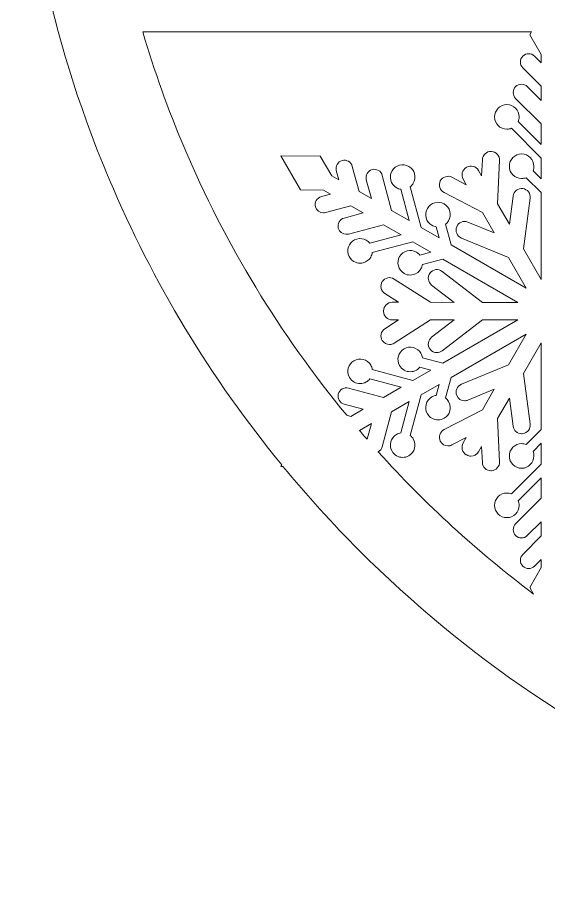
# Model space of a CAD drawing. Extents: x 466 to 614, y -640 to -438.
# Drawn here: x 465.6 to 499.4, y -640 to -584.2 of the extents above; entities that cross this region are included whole.
import ezdxf

# ---------------------------------------------------------------- set-up
doc = ezdxf.new("R2010")
doc.units = 0
doc.header["$MEASUREMENT"] = 0
doc.layers.add('Layer 1', color=7, linetype='Continuous', lineweight=0)

msp = doc.modelspace()

# ---------------------------------------------------------------- linework, layer by layer
at = {"layer": 'Layer 1'}
for points, knots in [([(614.198, -559.449), (613.622, -552.3), (612.027, -545.335), (609.434, -538.656), (609.165, -537.96), (608.884, -537.267), (608.592, -536.578), (607.313, -533.554), (605.846, -530.634), (604.195, -527.828), (603.716, -527.014), (603.222, -526.209), (602.713, -525.414), (601.444, -523.435), (600.081, -521.517), (598.626, -519.662), (602.792, -522.693), (609.454, -523.118), (612.538, -518.351), (613.004, -517.635), (612.378, -516.842), (611.641, -516.78), (606.961, -516.404), (604.298, -511.363), (603.151, -507.365), (601.705, -502.358), (601.176, -496.789), (597.512, -492.777), (595.919, -491.032), (593.965, -489.822), (591.838, -488.987), (594.557, -488.632), (597.213, -487.965), (599.702, -486.727), (604.34, -484.426), (608.213, -480.031), (608.415, -474.67), (608.644, -468.739), (604.646, -463.649), (600.036, -460.395), (595.05, -456.869), (589.154, -455.006), (583.96, -451.856), (581.463, -450.34), (579.356, -448.497), (577.409, -446.335), (575.699, -444.422), (573.974, -442.392), (571.687, -441.147), (566.576, -438.366), (560.666, -440.994), (557.314, -445.25), (555.457, -447.614), (554.22, -450.354), (553.135, -453.135), (551.911, -456.285), (550.764, -459.47), (549.589, -462.641), (549.38, -463.204), (549.171, -463.76), (548.963, -464.323), (548.511, -462.655), (547.19, -461.285), (545.451, -460.506), (544.026, -459.866), (542.42, -459.456), (540.883, -459.226), (540.59, -459.182), (540.294, -459.161), (540, -459.155), (539.706, -459.161), (539.41, -459.182), (539.117, -459.226), (537.58, -459.456), (535.974, -459.866), (534.549, -460.506), (532.81, -461.285), (531.489, -462.655), (531.037, -464.323), (530.829, -463.76), (530.62, -463.204), (530.411, -462.641), (529.236, -459.47), (528.089, -456.285), (526.865, -453.135), (525.78, -450.354), (524.543, -447.614), (522.686, -445.25), (519.334, -440.994), (513.424, -438.366), (508.313, -441.147), (506.026, -442.392), (504.301, -444.422), (502.591, -446.335), (500.644, -448.497), (498.537, -450.34), (496.04, -451.856), (490.846, -455.006), (484.95, -456.869), (479.964, -460.395), (475.354, -463.649), (471.356, -468.739), (471.585, -474.67), (471.787, -480.031), (475.66, -484.426), (480.298, -486.727), (482.787, -487.965), (485.443, -488.632), (488.162, -488.987), (486.035, -489.822), (484.081, -491.032), (482.488, -492.777), (478.824, -496.789), (478.295, -502.358), (476.849, -507.365), (475.702, -511.363), (473.039, -516.404), (468.359, -516.78), (467.622, -516.842), (466.996, -517.635), (467.462, -518.351), (470.546, -523.118), (477.208, -522.693), (481.374, -519.662), (479.919, -521.517), (478.556, -523.435), (477.287, -525.414), (476.778, -526.209), (476.284, -527.014), (475.805, -527.828), (474.154, -530.634), (472.687, -533.554), (471.408, -536.578), (471.116, -537.267), (470.835, -537.96), (470.566, -538.656), (467.973, -545.335), (466.378, -552.3), (465.802, -559.449), (465.639, -561.47), (465.556, -563.507), (465.556, -565.556), (465.556, -574.849), (467.24, -583.889), (470.566, -592.457), (470.835, -593.152), (471.116, -593.844), (471.408, -594.534), (474.199, -601.134), (477.888, -607.233), (482.413, -612.741), (482.413, -612.741), (482.355, -612.839), (482.355, -612.839), (482.355, -612.839), (482.492, -612.839), (482.492, -612.839), (484.021, -614.693), (485.644, -616.48), (487.36, -618.196), (494.196, -625.031), (502.157, -630.399), (511.022, -634.149), (520.202, -638.03), (529.951, -640), (540, -640), (550.049, -640), (559.798, -638.03), (568.978, -634.149), (577.843, -630.399), (585.804, -625.031), (592.64, -618.196), (594.356, -616.48), (595.979, -614.693), (597.508, -612.839), (597.508, -612.839), (597.645, -612.839), (597.645, -612.839), (597.645, -612.839), (597.587, -612.741), (597.587, -612.741), (602.112, -607.233), (605.801, -601.134), (608.592, -594.534), (608.884, -593.844), (609.165, -593.152), (609.434, -592.457), (612.76, -583.889), (614.444, -574.849), (614.444, -565.556), (614.444, -563.507), (614.361, -561.47), (614.198, -559.449)], [0, 0, 0, 0, 1, 1, 1, 2, 2, 2, 3, 3, 3, 4, 4, 4, 5, 5, 5, 6, 6, 6, 7, 7, 7, 8, 8, 8, 9, 9, 9, 10, 10, 10, 11, 11, 11, 12, 12, 12, 13, 13, 13, 14, 14, 14, 15, 15, 15, 16, 16, 16, 17, 17, 17, 18, 18, 18, 19, 19, 19, 20, 20, 20, 21, 21, 21, 22, 22, 22, 23, 23, 23, 24, 24, 24, 25, 25, 25, 26, 26, 26, 27, 27, 27, 28, 28, 28, 29, 29, 29, 30, 30, 30, 31, 31, 31, 32, 32, 32, 33, 33, 33, 34, 34, 34, 35, 35, 35, 36, 36, 36, 37, 37, 37, 38, 38, 38, 39, 39, 39, 40, 40, 40, 41, 41, 41, 42, 42, 42, 43, 43, 43, 44, 44, 44, 45, 45, 45, 46, 46, 46, 47, 47, 47, 48, 48, 48, 49, 49, 49, 50, 50, 50, 51, 51, 51, 52, 52, 52, 53, 53, 53, 54, 54, 54, 55, 55, 55, 56, 56, 56, 57, 57, 57, 58, 58, 58, 59, 59, 59, 60, 60, 60, 61, 61, 61, 62, 62, 62, 63, 63, 63, 64, 64, 64, 64]), ([(476.168, -592.457), (475.164, -590.085), (474.29, -587.646), (473.552, -585.149), (473.552, -585.149), (481.31, -585.149), (481.31, -585.149), (481.31, -585.149), (498.354, -585.149), (498.354, -585.149), (498.354, -585.149), (498.247, -585.335), (498.247, -585.335), (498.247, -585.335), (498.968, -586.595), (498.968, -586.595), (498.968, -586.595), (498.968, -587.117), (498.968, -587.117), (498.968, -587.117), (498.542, -586.69), (498.542, -586.69), (498.335, -586.484), (498.001, -586.484), (497.795, -586.69), (497.589, -586.896), (497.589, -587.231), (497.795, -587.437), (497.795, -587.437), (498.968, -588.61), (498.968, -588.61), (498.968, -588.61), (498.968, -589.519), (498.968, -589.519), (498.968, -589.519), (498.086, -588.636), (498.086, -588.636), (497.88, -588.43), (497.546, -588.43), (497.339, -588.636), (497.133, -588.843), (497.133, -589.177), (497.339, -589.383), (497.339, -589.383), (498.968, -591.012), (498.968, -591.012), (498.968, -591.012), (498.968, -592.314), (498.968, -592.314), (498.968, -592.314), (497.508, -590.855), (497.508, -590.855), (497.545, -590.764), (497.565, -590.666), (497.565, -590.563), (497.565, -590.13), (497.213, -589.779), (496.781, -589.779), (496.348, -589.779), (495.997, -590.13), (495.997, -590.563), (495.997, -590.995), (496.348, -591.347), (496.781, -591.347), (496.884, -591.347), (496.982, -591.327), (497.073, -591.29), (497.073, -591.29), (498.968, -593.186), (498.968, -593.186), (498.968, -593.186), (498.968, -594.519), (498.968, -594.519), (498.968, -594.519), (498.45, -594.002), (498.45, -594.002), (498.487, -593.912), (498.507, -593.813), (498.507, -593.71), (498.507, -593.278), (498.155, -592.926), (497.723, -592.926), (497.291, -592.926), (496.939, -593.278), (496.939, -593.71), (496.939, -594.143), (497.291, -594.494), (497.723, -594.494), (497.826, -594.494), (497.924, -594.474), (498.015, -594.438), (498.015, -594.438), (498.968, -595.391), (498.968, -595.391), (498.968, -595.391), (498.968, -600.922), (498.968, -600.922), (498.968, -600.922), (497.845, -598.972), (497.845, -598.972), (497.845, -598.972), (498.269, -595.749), (498.269, -595.749), (498.308, -595.448), (498.096, -595.171), (497.795, -595.132), (497.494, -595.092), (497.217, -595.305), (497.178, -595.606), (497.178, -595.606), (496.942, -597.402), (496.942, -597.402), (496.942, -597.402), (496.191, -596.098), (496.191, -596.098), (496.191, -596.098), (496.316, -593.341), (496.316, -593.341), (496.329, -593.038), (496.094, -592.781), (495.791, -592.767), (495.489, -592.754), (495.231, -592.989), (495.217, -593.292), (495.217, -593.292), (495.17, -594.323), (495.17, -594.323), (495.17, -594.323), (494.97, -593.974), (494.97, -593.974), (494.818, -593.711), (494.482, -593.62), (494.219, -593.772), (494.214, -593.774), (494.21, -593.778), (494.206, -593.78), (494.201, -593.782), (494.197, -593.784), (494.193, -593.787), (493.93, -593.939), (493.84, -594.276), (493.992, -594.538), (493.992, -594.538), (494.194, -594.887), (494.194, -594.887), (494.194, -594.887), (493.278, -594.412), (493.278, -594.412), (493.008, -594.272), (492.676, -594.377), (492.536, -594.647), (492.397, -594.916), (492.502, -595.248), (492.771, -595.388), (492.771, -595.388), (495.22, -596.658), (495.22, -596.658), (495.22, -596.658), (495.974, -597.96), (495.974, -597.96), (495.974, -597.96), (494.301, -597.266), (494.301, -597.266), (494.021, -597.15), (493.699, -597.283), (493.582, -597.564), (493.466, -597.845), (493.599, -598.166), (493.88, -598.283), (493.88, -598.283), (496.882, -599.528), (496.882, -599.528), (496.882, -599.528), (498.01, -601.475), (498.01, -601.475), (498.01, -601.475), (493.22, -598.71), (493.22, -598.71), (493.22, -598.71), (492.871, -597.408), (492.871, -597.408), (492.949, -597.347), (493.015, -597.271), (493.066, -597.183), (493.282, -596.809), (493.154, -596.328), (492.779, -596.112), (492.598, -596.007), (492.386, -595.979), (492.184, -596.033), (491.982, -596.088), (491.813, -596.217), (491.708, -596.399), (491.603, -596.58), (491.575, -596.792), (491.63, -596.994), (491.684, -597.196), (491.814, -597.365), (491.995, -597.47), (492.083, -597.521), (492.178, -597.554), (492.276, -597.568), (492.276, -597.568), (492.466, -598.274), (492.466, -598.274), (492.466, -598.274), (491.31, -597.607), (491.31, -597.607), (491.31, -597.607), (490.617, -595.018), (490.617, -595.018), (490.694, -594.957), (490.761, -594.882), (490.812, -594.794), (490.916, -594.612), (490.944, -594.401), (490.89, -594.199), (490.836, -593.996), (490.706, -593.827), (490.524, -593.722), (490.15, -593.506), (489.669, -593.635), (489.453, -594.009), (489.237, -594.384), (489.366, -594.864), (489.74, -595.08), (489.828, -595.131), (489.924, -595.164), (490.021, -595.178), (490.021, -595.178), (490.556, -597.171), (490.556, -597.171), (490.556, -597.171), (489.428, -596.52), (489.428, -596.52), (489.428, -596.52), (488.832, -594.295), (488.832, -594.295), (488.756, -594.013), (488.466, -593.847), (488.185, -593.922), (487.903, -593.998), (487.736, -594.287), (487.812, -594.569), (487.812, -594.569), (488.134, -595.773), (488.134, -595.773), (488.134, -595.773), (487.347, -595.319), (487.347, -595.319), (487.347, -595.319), (486.918, -593.716), (486.918, -593.716), (486.843, -593.435), (486.553, -593.268), (486.272, -593.343), (485.989, -593.418), (485.823, -593.708), (485.898, -593.99), (485.898, -593.99), (486.054, -594.572), (486.054, -594.572), (486.054, -594.572), (485.603, -594.312), (485.603, -594.312), (485.603, -594.312), (484.871, -593.057), (484.871, -593.057), (484.871, -593.057), (482.355, -593.046), (482.355, -593.046), (482.355, -593.046), (483.623, -595.22), (483.623, -595.22), (483.623, -595.22), (485.075, -595.226), (485.075, -595.226), (485.075, -595.226), (485.526, -595.487), (485.526, -595.487), (485.526, -595.487), (484.944, -595.643), (484.944, -595.643), (484.662, -595.718), (484.495, -596.008), (484.57, -596.29), (484.633, -596.525), (484.847, -596.681), (485.08, -596.681), (485.125, -596.681), (485.171, -596.675), (485.217, -596.663), (485.217, -596.663), (486.819, -596.234), (486.819, -596.234), (486.819, -596.234), (487.606, -596.688), (487.606, -596.688), (487.606, -596.688), (486.401, -597.011), (486.401, -597.011), (486.12, -597.086), (485.953, -597.376), (486.028, -597.658), (486.091, -597.893), (486.305, -598.049), (486.538, -598.049), (486.583, -598.049), (486.629, -598.043), (486.675, -598.031), (486.675, -598.031), (488.9, -597.434), (488.9, -597.434), (488.9, -597.434), (490.027, -598.086), (490.027, -598.086), (490.027, -598.086), (488.034, -598.62), (488.034, -598.62), (487.973, -598.542), (487.897, -598.476), (487.809, -598.425), (487.628, -598.32), (487.416, -598.293), (487.214, -598.347), (487.012, -598.401), (486.843, -598.531), (486.738, -598.712), (486.633, -598.894), (486.605, -599.105), (486.66, -599.307), (486.714, -599.51), (486.844, -599.679), (487.025, -599.783), (487.146, -599.853), (487.28, -599.889), (487.416, -599.889), (487.484, -599.889), (487.552, -599.88), (487.62, -599.862), (487.823, -599.807), (487.992, -599.678), (488.096, -599.496), (488.147, -599.408), (488.179, -599.313), (488.194, -599.215), (488.194, -599.215), (490.782, -598.521), (490.782, -598.521), (490.782, -598.521), (491.938, -599.188), (491.938, -599.188), (491.938, -599.188), (491.231, -599.378), (491.231, -599.378), (491.17, -599.3), (491.094, -599.234), (491.006, -599.183), (490.632, -598.967), (490.151, -599.096), (489.935, -599.47), (489.719, -599.844), (489.848, -600.325), (490.222, -600.541), (490.343, -600.611), (490.477, -600.647), (490.613, -600.647), (490.681, -600.647), (490.75, -600.638), (490.817, -600.619), (491.019, -600.565), (491.188, -600.435), (491.293, -600.254), (491.344, -600.166), (491.377, -600.071), (491.39, -599.973), (491.39, -599.973), (492.692, -599.624), (492.692, -599.624), (492.692, -599.624), (497.483, -602.39), (497.483, -602.39), (497.483, -602.39), (495.232, -602.387), (495.232, -602.387), (495.232, -602.387), (492.652, -600.409), (492.652, -600.409), (492.411, -600.224), (492.066, -600.27), (491.881, -600.511), (491.696, -600.752), (491.742, -601.097), (491.983, -601.282), (491.983, -601.282), (493.42, -602.384), (493.42, -602.384), (493.42, -602.384), (491.916, -602.382), (491.916, -602.382), (491.916, -602.382), (489.591, -600.897), (489.591, -600.897), (489.335, -600.733), (488.995, -600.808), (488.832, -601.064), (488.668, -601.32), (488.743, -601.66), (488.999, -601.823), (488.999, -601.823), (489.868, -602.379), (489.868, -602.379), (489.868, -602.379), (489.466, -602.378), (489.466, -602.378), (489.466, -602.378), (489.465, -602.378), (489.465, -602.378), (489.162, -602.378), (488.916, -602.624), (488.915, -602.928), (488.915, -602.933), (488.916, -602.938), (488.916, -602.943), (488.916, -602.948), (488.915, -602.953), (488.915, -602.958), (488.916, -603.261), (489.162, -603.507), (489.465, -603.507), (489.465, -603.507), (489.466, -603.507), (489.466, -603.507), (489.466, -603.507), (489.868, -603.506), (489.868, -603.506), (489.868, -603.506), (488.999, -604.062), (488.999, -604.062), (488.743, -604.226), (488.668, -604.566), (488.832, -604.822), (488.936, -604.986), (489.114, -605.076), (489.295, -605.076), (489.397, -605.076), (489.499, -605.048), (489.591, -604.989), (489.591, -604.989), (491.916, -603.504), (491.916, -603.504), (491.916, -603.504), (493.42, -603.501), (493.42, -603.501), (493.42, -603.501), (491.983, -604.604), (491.983, -604.604), (491.742, -604.788), (491.696, -605.133), (491.881, -605.375), (491.99, -605.516), (492.153, -605.59), (492.318, -605.59), (492.435, -605.59), (492.552, -605.553), (492.652, -605.477), (492.652, -605.477), (495.232, -603.499), (495.232, -603.499), (495.232, -603.499), (497.482, -603.496), (497.482, -603.496), (497.482, -603.496), (492.692, -606.262), (492.692, -606.262), (492.692, -606.262), (491.39, -605.913), (491.39, -605.913), (491.377, -605.815), (491.344, -605.72), (491.293, -605.632), (491.188, -605.45), (491.019, -605.32), (490.817, -605.266), (490.614, -605.212), (490.403, -605.239), (490.222, -605.345), (489.848, -605.561), (489.719, -606.041), (489.935, -606.416), (490.08, -606.667), (490.344, -606.808), (490.615, -606.808), (490.748, -606.808), (490.883, -606.774), (491.006, -606.703), (491.094, -606.652), (491.17, -606.585), (491.231, -606.508), (491.231, -606.508), (491.937, -606.697), (491.937, -606.697), (491.937, -606.697), (490.782, -607.364), (490.782, -607.364), (490.782, -607.364), (488.194, -606.67), (488.194, -606.67), (488.179, -606.573), (488.147, -606.477), (488.096, -606.389), (487.992, -606.208), (487.823, -606.078), (487.62, -606.024), (487.418, -605.969), (487.207, -605.998), (487.025, -606.102), (486.844, -606.207), (486.714, -606.376), (486.66, -606.578), (486.605, -606.781), (486.633, -606.992), (486.738, -607.173), (486.883, -607.425), (487.147, -607.565), (487.419, -607.565), (487.552, -607.565), (487.686, -607.531), (487.809, -607.461), (487.897, -607.41), (487.973, -607.343), (488.034, -607.266), (488.034, -607.266), (490.027, -607.799), (490.027, -607.799), (490.027, -607.799), (488.9, -608.451), (488.9, -608.451), (488.9, -608.451), (486.675, -607.855), (486.675, -607.855), (486.393, -607.779), (486.103, -607.946), (486.028, -608.228), (485.953, -608.51), (486.12, -608.799), (486.401, -608.875), (486.401, -608.875), (487.606, -609.198), (487.606, -609.198), (487.606, -609.198), (486.819, -609.652), (486.819, -609.652), (486.819, -609.652), (486.56, -609.582), (486.56, -609.582), (482.317, -604.441), (478.8, -598.68), (476.168, -592.457)], [0, 0, 0, 0, 1, 1, 1, 2, 2, 2, 3, 3, 3, 4, 4, 4, 5, 5, 5, 6, 6, 6, 7, 7, 7, 8, 8, 8, 9, 9, 9, 10, 10, 10, 11, 11, 11, 12, 12, 12, 13, 13, 13, 14, 14, 14, 15, 15, 15, 16, 16, 16, 17, 17, 17, 18, 18, 18, 19, 19, 19, 20, 20, 20, 21, 21, 21, 22, 22, 22, 23, 23, 23, 24, 24, 24, 25, 25, 25, 26, 26, 26, 27, 27, 27, 28, 28, 28, 29, 29, 29, 30, 30, 30, 31, 31, 31, 32, 32, 32, 33, 33, 33, 34, 34, 34, 35, 35, 35, 36, 36, 36, 37, 37, 37, 38, 38, 38, 39, 39, 39, 40, 40, 40, 41, 41, 41, 42, 42, 42, 43, 43, 43, 44, 44, 44, 45, 45, 45, 46, 46, 46, 47, 47, 47, 48, 48, 48, 49, 49, 49, 50, 50, 50, 51, 51, 51, 52, 52, 52, 53, 53, 53, 54, 54, 54, 55, 55, 55, 56, 56, 56, 57, 57, 57, 58, 58, 58, 59, 59, 59, 60, 60, 60, 61, 61, 61, 62, 62, 62, 63, 63, 63, 64, 64, 64, 65, 65, 65, 66, 66, 66, 67, 67, 67, 68, 68, 68, 69, 69, 69, 70, 70, 70, 71, 71, 71, 72, 72, 72, 73, 73, 73, 74, 74, 74, 75, 75, 75, 76, 76, 76, 77, 77, 77, 78, 78, 78, 79, 79, 79, 80, 80, 80, 81, 81, 81, 82, 82, 82, 83, 83, 83, 84, 84, 84, 85, 85, 85, 86, 86, 86, 87, 87, 87, 88, 88, 88, 89, 89, 89, 90, 90, 90, 91, 91, 91, 92, 92, 92, 93, 93, 93, 94, 94, 94, 95, 95, 95, 96, 96, 96, 97, 97, 97, 98, 98, 98, 99, 99, 99, 100, 100, 100, 101, 101, 101, 102, 102, 102, 103, 103, 103, 104, 104, 104, 105, 105, 105, 106, 106, 106, 107, 107, 107, 108, 108, 108, 109, 109, 109, 110, 110, 110, 111, 111, 111, 112, 112, 112, 113, 113, 113, 114, 114, 114, 115, 115, 115, 116, 116, 116, 117, 117, 117, 118, 118, 118, 119, 119, 119, 120, 120, 120, 121, 121, 121, 122, 122, 122, 123, 123, 123, 124, 124, 124, 125, 125, 125, 126, 126, 126, 127, 127, 127, 128, 128, 128, 129, 129, 129, 130, 130, 130, 131, 131, 131, 132, 132, 132, 133, 133, 133, 134, 134, 134, 135, 135, 135, 136, 136, 136, 137, 137, 137, 138, 138, 138, 139, 139, 139, 140, 140, 140, 141, 141, 141, 142, 142, 142, 143, 143, 143, 144, 144, 144, 145, 145, 145, 146, 146, 146, 147, 147, 147, 148, 148, 148, 149, 149, 149, 150, 150, 150, 151, 151, 151, 152, 152, 152, 153, 153, 153, 154, 154, 154, 155, 155, 155, 156, 156, 156, 157, 157, 157, 158, 158, 158, 159, 159, 159, 160, 160, 160, 161, 161, 161, 162, 162, 162, 163, 163, 163, 164, 164, 164, 165, 165, 165, 166, 166, 166, 167, 167, 167, 168, 168, 168, 169, 169, 169, 170, 170, 170, 171, 171, 171, 172, 172, 172, 173, 173, 173, 174, 174, 174, 175, 175, 175, 176, 176, 176, 177, 177, 177, 178, 178, 178, 179, 179, 179, 180, 180, 180, 181, 181, 181, 182, 182, 182, 183, 183, 183, 184, 184, 184, 185, 185, 185, 186, 186, 186, 186]), ([(488.577, -611.915), (488.698, -611.848), (488.793, -611.734), (488.832, -611.59), (488.832, -611.59), (489.428, -609.365), (489.428, -609.365), (489.428, -609.365), (490.556, -608.714), (490.556, -608.714), (490.556, -608.714), (490.021, -610.708), (490.021, -610.708), (489.924, -610.722), (489.828, -610.754), (489.74, -610.805), (489.366, -611.021), (489.237, -611.502), (489.453, -611.876), (489.598, -612.127), (489.862, -612.268), (490.134, -612.268), (490.266, -612.268), (490.401, -612.234), (490.524, -612.164), (490.899, -611.947), (491.028, -611.467), (490.812, -611.092), (490.761, -611.004), (490.694, -610.928), (490.617, -610.867), (490.617, -610.867), (491.31, -608.279), (491.31, -608.279), (491.31, -608.279), (492.466, -607.612), (492.466, -607.612), (492.466, -607.612), (492.276, -608.319), (492.276, -608.319), (492.18, -608.332), (492.084, -608.364), (491.995, -608.415), (491.62, -608.632), (491.491, -609.112), (491.708, -609.486), (491.813, -609.668), (491.982, -609.798), (492.184, -609.852), (492.252, -609.87), (492.32, -609.879), (492.388, -609.879), (492.524, -609.879), (492.658, -609.843), (492.779, -609.774), (492.961, -609.669), (493.09, -609.5), (493.145, -609.297), (493.199, -609.095), (493.171, -608.884), (493.066, -608.702), (493.015, -608.613), (492.947, -608.538), (492.871, -608.478), (492.871, -608.478), (493.22, -607.176), (493.22, -607.176), (493.22, -607.176), (498.011, -604.41), (498.011, -604.41), (498.011, -604.41), (496.882, -606.358), (496.882, -606.358), (496.882, -606.358), (493.88, -607.603), (493.88, -607.603), (493.599, -607.719), (493.466, -608.041), (493.582, -608.322), (493.67, -608.533), (493.875, -608.661), (494.091, -608.661), (494.161, -608.661), (494.232, -608.647), (494.301, -608.619), (494.301, -608.619), (495.974, -607.925), (495.974, -607.925), (495.974, -607.925), (495.22, -609.227), (495.22, -609.227), (495.22, -609.227), (492.771, -610.498), (492.771, -610.498), (492.502, -610.638), (492.397, -610.969), (492.536, -611.239), (492.634, -611.428), (492.826, -611.536), (493.025, -611.536), (493.11, -611.536), (493.197, -611.516), (493.278, -611.474), (493.278, -611.474), (494.194, -610.999), (494.194, -610.999), (494.194, -610.999), (493.992, -611.347), (493.992, -611.347), (493.84, -611.61), (493.93, -611.947), (494.193, -612.099), (494.197, -612.101), (494.201, -612.103), (494.206, -612.105), (494.21, -612.108), (494.214, -612.111), (494.219, -612.114), (494.305, -612.164), (494.399, -612.187), (494.492, -612.187), (494.683, -612.187), (494.868, -612.088), (494.97, -611.911), (494.97, -611.911), (495.17, -611.562), (495.17, -611.562), (495.17, -611.562), (495.217, -612.593), (495.217, -612.593), (495.23, -612.889), (495.474, -613.119), (495.766, -613.119), (495.774, -613.119), (495.782, -613.118), (495.791, -613.118), (496.094, -613.104), (496.329, -612.847), (496.316, -612.544), (496.316, -612.544), (496.191, -609.788), (496.191, -609.788), (496.191, -609.788), (496.942, -608.484), (496.942, -608.484), (496.942, -608.484), (497.178, -610.28), (497.178, -610.28), (497.214, -610.557), (497.451, -610.758), (497.722, -610.758), (497.746, -610.758), (497.77, -610.757), (497.795, -610.753), (498.096, -610.714), (498.308, -610.438), (498.269, -610.136), (498.269, -610.136), (497.845, -606.914), (497.845, -606.914), (497.845, -606.914), (498.968, -604.963), (498.968, -604.963), (498.968, -604.963), (498.968, -610.495), (498.968, -610.495), (498.968, -610.495), (498.015, -611.448), (498.015, -611.448), (497.924, -611.412), (497.826, -611.391), (497.723, -611.391), (497.291, -611.391), (496.939, -611.743), (496.939, -612.175), (496.939, -612.608), (497.291, -612.96), (497.723, -612.96), (498.155, -612.96), (498.507, -612.608), (498.507, -612.175), (498.507, -612.072), (498.487, -611.974), (498.45, -611.884), (498.45, -611.884), (498.968, -611.366), (498.968, -611.366), (498.968, -611.366), (498.968, -612.7), (498.968, -612.7), (498.968, -612.7), (497.073, -614.595), (497.073, -614.595), (496.982, -614.559), (496.884, -614.538), (496.781, -614.538), (496.348, -614.538), (495.997, -614.89), (495.997, -615.323), (495.997, -615.755), (496.348, -616.107), (496.781, -616.107), (497.213, -616.107), (497.565, -615.755), (497.565, -615.323), (497.565, -615.219), (497.545, -615.121), (497.508, -615.031), (497.508, -615.031), (498.968, -613.571), (498.968, -613.571), (498.968, -613.571), (498.968, -614.874), (498.968, -614.874), (498.968, -614.874), (497.339, -616.503), (497.339, -616.503), (497.133, -616.708), (497.133, -617.043), (497.339, -617.249), (497.443, -617.352), (497.578, -617.404), (497.713, -617.404), (497.848, -617.404), (497.983, -617.352), (498.086, -617.249), (498.086, -617.249), (498.968, -616.367), (498.968, -616.367), (498.968, -616.367), (498.968, -617.276), (498.968, -617.276), (498.968, -617.276), (497.795, -618.449), (497.795, -618.449), (497.589, -618.655), (497.589, -618.989), (497.795, -619.195), (497.898, -619.299), (498.033, -619.35), (498.168, -619.35), (498.303, -619.35), (498.438, -619.299), (498.542, -619.195), (498.542, -619.195), (498.968, -618.769), (498.968, -618.769), (498.968, -618.769), (498.968, -619.29), (498.968, -619.29), (498.968, -619.29), (498.247, -620.551), (498.247, -620.551), (498.247, -620.551), (498.49, -620.976), (498.49, -620.976), (494.9, -618.28), (491.58, -615.243), (488.577, -611.915)], [0, 0, 0, 0, 1, 1, 1, 2, 2, 2, 3, 3, 3, 4, 4, 4, 5, 5, 5, 6, 6, 6, 7, 7, 7, 8, 8, 8, 9, 9, 9, 10, 10, 10, 11, 11, 11, 12, 12, 12, 13, 13, 13, 14, 14, 14, 15, 15, 15, 16, 16, 16, 17, 17, 17, 18, 18, 18, 19, 19, 19, 20, 20, 20, 21, 21, 21, 22, 22, 22, 23, 23, 23, 24, 24, 24, 25, 25, 25, 26, 26, 26, 27, 27, 27, 28, 28, 28, 29, 29, 29, 30, 30, 30, 31, 31, 31, 32, 32, 32, 33, 33, 33, 34, 34, 34, 35, 35, 35, 36, 36, 36, 37, 37, 37, 38, 38, 38, 39, 39, 39, 40, 40, 40, 41, 41, 41, 42, 42, 42, 43, 43, 43, 44, 44, 44, 45, 45, 45, 46, 46, 46, 47, 47, 47, 48, 48, 48, 49, 49, 49, 50, 50, 50, 51, 51, 51, 52, 52, 52, 53, 53, 53, 54, 54, 54, 55, 55, 55, 56, 56, 56, 57, 57, 57, 58, 58, 58, 59, 59, 59, 60, 60, 60, 61, 61, 61, 62, 62, 62, 63, 63, 63, 64, 64, 64, 65, 65, 65, 66, 66, 66, 67, 67, 67, 68, 68, 68, 69, 69, 69, 70, 70, 70, 71, 71, 71, 72, 72, 72, 73, 73, 73, 74, 74, 74, 75, 75, 75, 76, 76, 76, 77, 77, 77, 78, 78, 78, 79, 79, 79, 80, 80, 80, 81, 81, 81, 82, 82, 82, 83, 83, 83, 84, 84, 84, 85, 85, 85, 86, 86, 86, 86]), ([(488.134, -610.112), (488.134, -610.112), (487.866, -611.115), (487.866, -611.115), (487.701, -610.928), (487.536, -610.74), (487.374, -610.551), (487.374, -610.551), (488.134, -610.112), (488.134, -610.112)], [0, 0, 0, 0, 1, 1, 1, 2, 2, 2, 3, 3, 3, 3])]:
    msp.add_open_spline(points, degree=3, knots=knots, dxfattribs=at)

doc.saveas('drawing.dxf')
